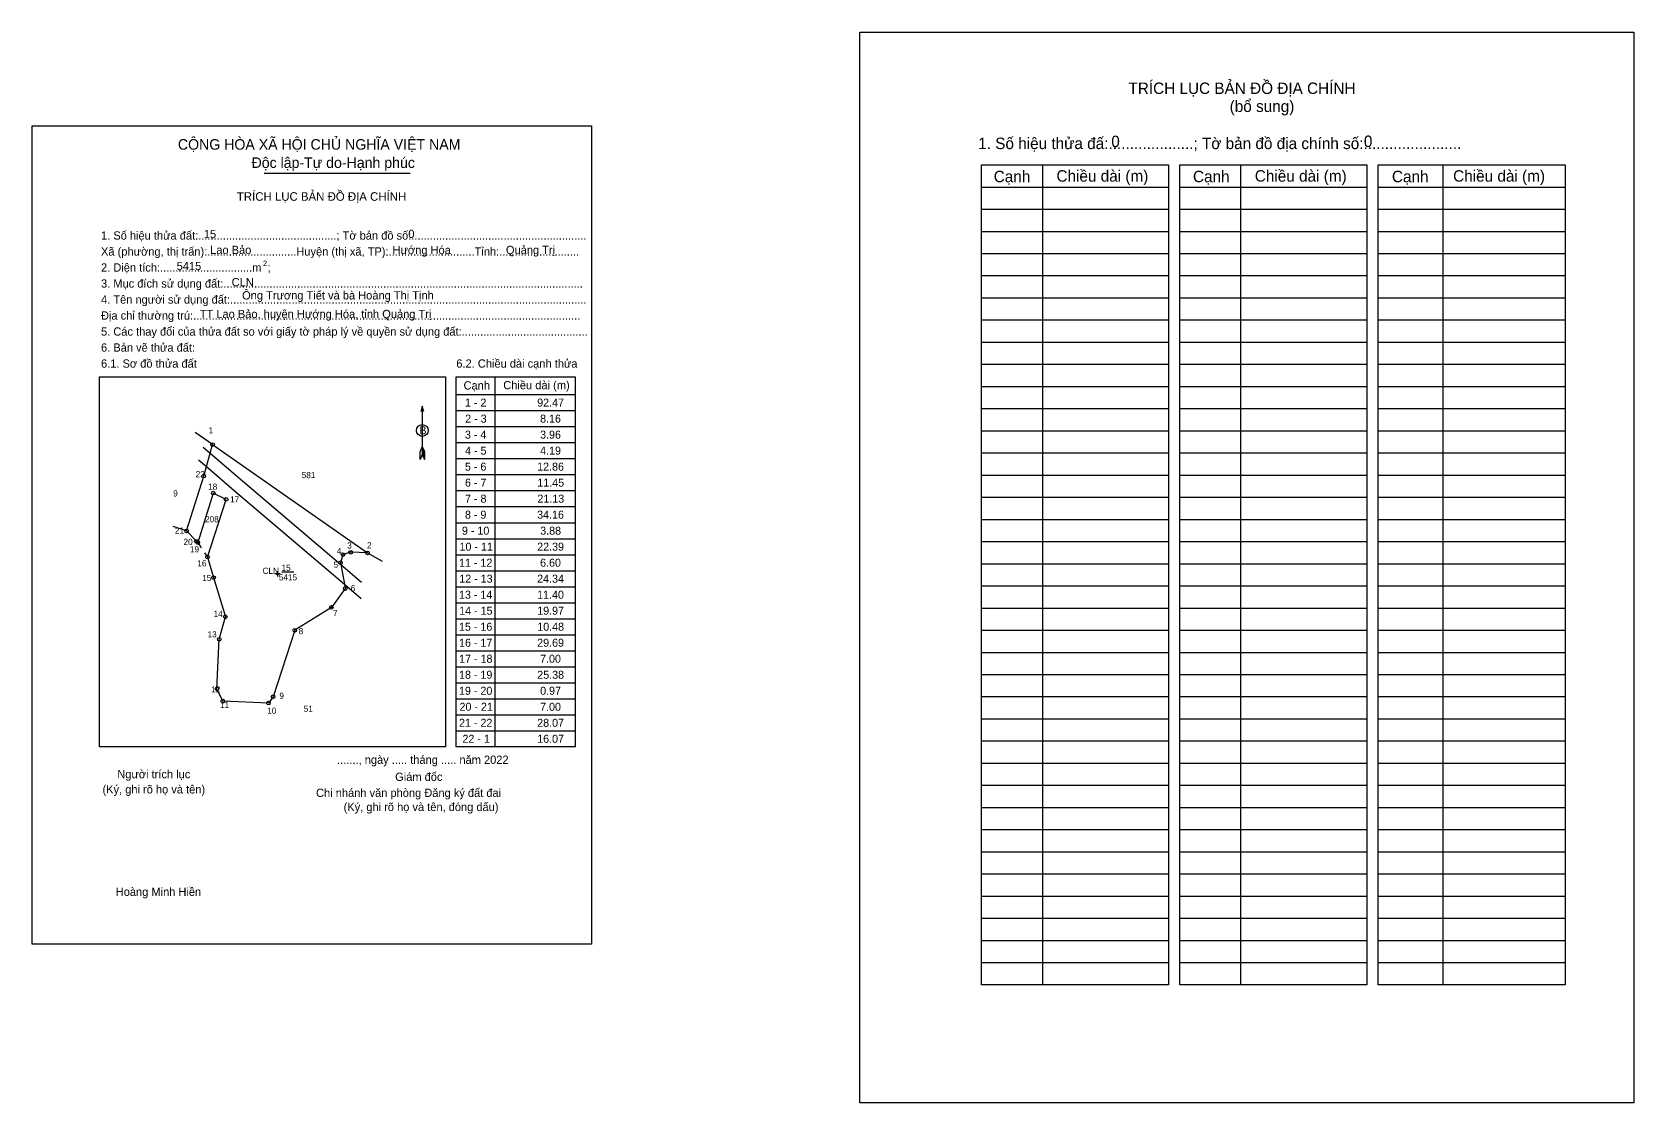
# Model space of a CAD drawing. Extents: x 538142 to 539891, y 1837127 to 1837651.
# Drawn here: x 538142 to 538926, y 1837127 to 1837651 of the extents above; entities that cross this region are included whole.
import ezdxf

# ---------------------------------------------------------------- set-up
doc = ezdxf.new("R2010")
doc.units = 0
for name, color, linetype in [('Level 1', 7, 'Continuous'), ('Level 10', 7, 'Continuous'), ('Level 11', 7, 'Continuous'), ('Level 13', 7, 'Continuous'), ('Level 15', 7, 'Continuous'), ('Level 2', 7, 'Continuous'), ('Level 40', 7, 'Continuous'), ('Level 51', 7, 'Continuous'), ('Level 52', 7, 'Continuous'), ('Level 6', 7, 'Continuous'), ('Level 9', 7, 'Continuous')]:
    doc.layers.add(name, color=color, linetype=linetype)

msp = doc.modelspace()

# ---------------------------------------------------------------- linework, layer by layer
at = {"layer": 'Level 1'}
for p, q in [((538547.33, 1837650.97), (538547.33, 1837650.97)), ((538142.44, 1837605.17), (538142.44, 1837605.17)), ((538636.63, 1837586), (538636.63, 1837185.04)), ((538733.64, 1837586), (538733.64, 1837185.04)), ((538832.47, 1837586), (538832.47, 1837185.04)), ((538606.83, 1837575.16), (538698.4, 1837575.16)), ((538703.84, 1837575.16), (538795.41, 1837575.16)), ((538800.86, 1837575.16), (538892.43, 1837575.16)), ((538606.83, 1837564.33), (538698.4, 1837564.33)), ((538703.84, 1837564.33), (538795.41, 1837564.33)), ((538800.86, 1837564.33), (538892.43, 1837564.33)), ((538606.83, 1837553.49), (538698.4, 1837553.49)), ((538703.84, 1837553.49), (538795.41, 1837553.49)), ((538800.86, 1837553.49), (538892.43, 1837553.49)), ((538606.83, 1837542.65), (538698.4, 1837542.65)), ((538703.84, 1837542.65), (538795.41, 1837542.65)), ((538800.86, 1837542.65), (538892.43, 1837542.65)), ((538606.83, 1837531.82), (538698.4, 1837531.82)), ((538703.84, 1837531.82), (538795.41, 1837531.82)), ((538800.86, 1837531.82), (538892.43, 1837531.82)), ((538606.83, 1837520.98), (538698.4, 1837520.98)), ((538703.84, 1837520.98), (538795.41, 1837520.98)), ((538800.86, 1837520.98), (538892.43, 1837520.98)), ((538606.83, 1837510.14), (538698.4, 1837510.14)), ((538703.84, 1837510.14), (538795.41, 1837510.14)), ((538800.86, 1837510.14), (538892.43, 1837510.14)), ((538606.83, 1837499.31), (538698.4, 1837499.31)), ((538703.84, 1837499.31), (538795.41, 1837499.31)), ((538800.86, 1837499.31), (538892.43, 1837499.31)), ((538606.83, 1837488.47), (538698.4, 1837488.47)), ((538703.84, 1837488.47), (538795.41, 1837488.47)), ((538800.86, 1837488.47), (538892.43, 1837488.47)), ((538175.38, 1837482.39), (538175.38, 1837482.39)), ((538368.77, 1837482.39), (538368.77, 1837301.39)), ((538349.98, 1837473.64), (538408.05, 1837473.64)), ((538606.83, 1837477.63), (538698.4, 1837477.63)), ((538703.84, 1837477.63), (538795.41, 1837477.63)), ((538800.86, 1837477.63), (538892.43, 1837477.63)), ((538333.35, 1837467.96), (538333.35, 1837444.27)), ((538349.98, 1837465.81), (538408.05, 1837465.81)), ((538606.83, 1837466.8), (538698.4, 1837466.8)), ((538703.84, 1837466.8), (538795.41, 1837466.8)), ((538800.86, 1837466.8), (538892.43, 1837466.8)), ((538349.98, 1837457.98), (538408.05, 1837457.98)), ((538606.83, 1837455.96), (538698.4, 1837455.96)), ((538703.84, 1837455.96), (538795.41, 1837455.96)), ((538800.86, 1837455.96), (538892.43, 1837455.96)), ((538333.35, 1837448.19), (538332.36, 1837445.77)), ((538333.35, 1837448.19), (538334.36, 1837445.77)), ((538333.35, 1837447.85), (538334.36, 1837445.42)), ((538333.35, 1837447.51), (538334.36, 1837445.08)), ((538333.35, 1837447.17), (538334.37, 1837444.73)), ((538333.35, 1837446.82), (538334.37, 1837444.38)), ((538349.98, 1837450.15), (538408.05, 1837450.15)), ((538332.31, 1837441.86), (538332.36, 1837445.77)), ((538333.35, 1837444.27), (538332.31, 1837441.86)), ((538333.35, 1837446.48), (538334.37, 1837444.02)), ((538333.35, 1837446.14), (538334.37, 1837443.67)), ((538333.35, 1837445.8), (538334.38, 1837443.32)), ((538333.35, 1837445.46), (538334.38, 1837442.97)), ((538333.35, 1837445.12), (538334.38, 1837442.61)), ((538333.35, 1837444.78), (538334.4, 1837442.27)), ((538333.35, 1837444.27), (538334.4, 1837441.86)), ((538334.4, 1837441.86), (538334.36, 1837445.77)), ((538349.98, 1837442.32), (538408.05, 1837442.32)), ((538606.83, 1837445.12), (538698.4, 1837445.12)), ((538703.84, 1837445.12), (538795.41, 1837445.12)), ((538800.86, 1837445.12), (538892.43, 1837445.12)), ((538349.98, 1837434.5), (538408.05, 1837434.5)), ((538606.83, 1837434.29), (538698.4, 1837434.29)), ((538703.84, 1837434.29), (538795.41, 1837434.29)), ((538800.86, 1837434.29), (538892.43, 1837434.29)), ((538349.98, 1837426.67), (538408.05, 1837426.67)), ((538606.83, 1837423.45), (538698.4, 1837423.45)), ((538703.84, 1837423.45), (538795.41, 1837423.45)), ((538800.86, 1837423.45), (538892.43, 1837423.45)), ((538349.98, 1837418.84), (538408.05, 1837418.84)), ((538349.98, 1837411.01), (538408.05, 1837411.01)), ((538606.83, 1837412.61), (538698.4, 1837412.61)), ((538703.84, 1837412.61), (538795.41, 1837412.61)), ((538800.86, 1837412.61), (538892.43, 1837412.61)), ((538349.98, 1837403.18), (538408.05, 1837403.18)), ((538606.83, 1837401.77), (538698.4, 1837401.77)), ((538703.84, 1837401.77), (538795.41, 1837401.77)), ((538800.86, 1837401.77), (538892.43, 1837401.77)), ((538349.98, 1837395.35), (538408.05, 1837395.35)), ((538349.98, 1837387.52), (538408.05, 1837387.52)), ((538606.83, 1837390.94), (538698.4, 1837390.94)), ((538703.84, 1837390.94), (538795.41, 1837390.94)), ((538800.86, 1837390.94), (538892.43, 1837390.94)), ((538349.98, 1837379.69), (538408.05, 1837379.69)), ((538606.83, 1837380.1), (538698.4, 1837380.1)), ((538703.84, 1837380.1), (538795.41, 1837380.1)), ((538800.86, 1837380.1), (538892.43, 1837380.1)), ((538349.98, 1837371.86), (538408.05, 1837371.86)), ((538606.83, 1837369.26), (538698.4, 1837369.26)), ((538703.84, 1837369.26), (538795.41, 1837369.26)), ((538800.86, 1837369.26), (538892.43, 1837369.26)), ((538349.98, 1837364.03), (538408.05, 1837364.03)), ((538349.98, 1837356.2), (538408.05, 1837356.2)), ((538606.83, 1837358.43), (538698.4, 1837358.43)), ((538703.84, 1837358.43), (538795.41, 1837358.43)), ((538800.86, 1837358.43), (538892.43, 1837358.43)), ((538349.98, 1837348.37), (538408.05, 1837348.37)), ((538606.83, 1837347.59), (538698.4, 1837347.59)), ((538703.84, 1837347.59), (538795.41, 1837347.59)), ((538800.86, 1837347.59), (538892.43, 1837347.59)), ((538349.98, 1837340.54), (538408.05, 1837340.54)), ((538349.98, 1837332.71), (538408.05, 1837332.71)), ((538606.83, 1837336.75), (538698.4, 1837336.75)), ((538703.84, 1837336.75), (538795.41, 1837336.75)), ((538800.86, 1837336.75), (538892.43, 1837336.75)), ((538349.98, 1837324.88), (538408.05, 1837324.88)), ((538606.83, 1837325.92), (538698.4, 1837325.92)), ((538703.84, 1837325.92), (538795.41, 1837325.92)), ((538800.86, 1837325.92), (538892.43, 1837325.92)), ((538349.98, 1837317.05), (538408.05, 1837317.05)), ((538606.83, 1837315.08), (538698.4, 1837315.08)), ((538703.84, 1837315.08), (538795.41, 1837315.08)), ((538800.86, 1837315.08), (538892.43, 1837315.08)), ((538349.98, 1837309.22), (538408.05, 1837309.22)), ((538344.76, 1837301.39), (538344.76, 1837301.39)), ((538606.83, 1837304.24), (538698.4, 1837304.24)), ((538703.84, 1837304.24), (538795.41, 1837304.24)), ((538800.86, 1837304.24), (538892.43, 1837304.24)), ((538606.83, 1837293.41), (538698.4, 1837293.41)), ((538703.84, 1837293.41), (538795.41, 1837293.41)), ((538800.86, 1837293.41), (538892.43, 1837293.41)), ((538606.83, 1837282.57), (538698.4, 1837282.57)), ((538703.84, 1837282.57), (538795.41, 1837282.57)), ((538800.86, 1837282.57), (538892.43, 1837282.57)), ((538606.83, 1837271.73), (538698.4, 1837271.73)), ((538703.84, 1837271.73), (538795.41, 1837271.73)), ((538800.86, 1837271.73), (538892.43, 1837271.73)), ((538606.83, 1837260.9), (538698.4, 1837260.9)), ((538703.84, 1837260.9), (538795.41, 1837260.9)), ((538800.86, 1837260.9), (538892.43, 1837260.9)), ((538606.83, 1837250.06), (538698.4, 1837250.06)), ((538703.84, 1837250.06), (538795.41, 1837250.06)), ((538800.86, 1837250.06), (538892.43, 1837250.06)), ((538606.83, 1837239.22), (538698.4, 1837239.22)), ((538703.84, 1837239.22), (538795.41, 1837239.22)), ((538800.86, 1837239.22), (538892.43, 1837239.22)), ((538606.83, 1837228.38), (538698.4, 1837228.38)), ((538703.84, 1837228.38), (538795.41, 1837228.38)), ((538800.86, 1837228.38), (538892.43, 1837228.38)), ((538606.83, 1837217.55), (538698.4, 1837217.55)), ((538703.84, 1837217.55), (538795.41, 1837217.55)), ((538800.86, 1837217.55), (538892.43, 1837217.55)), ((538416.05, 1837204.91), (538416.05, 1837204.91)), ((538606.83, 1837206.71), (538698.4, 1837206.71)), ((538703.84, 1837206.71), (538795.41, 1837206.71)), ((538800.86, 1837206.71), (538892.43, 1837206.71)), ((538606.83, 1837195.87), (538698.4, 1837195.87)), ((538703.84, 1837195.87), (538795.41, 1837195.87)), ((538800.86, 1837195.87), (538892.43, 1837195.87)), ((538926.02, 1837127.19), (538926.02, 1837127.19))]:
    msp.add_line(p, q, dxfattribs=at)
for points in [[(538606.83, 1837586), (538698.4, 1837586), (538698.4, 1837185.04), (538606.83, 1837185.04)], [(538703.84, 1837586), (538795.41, 1837586), (538795.41, 1837185.04), (538703.84, 1837185.04)], [(538800.86, 1837586), (538892.43, 1837586), (538892.43, 1837185.04), (538800.86, 1837185.04)], [(538175.38, 1837482.39), (538344.76, 1837482.39), (538344.76, 1837301.39), (538175.38, 1837301.39)], [(538349.98, 1837482.39), (538408.05, 1837482.39), (538408.05, 1837301.39), (538349.98, 1837301.39)]]:
    msp.add_lwpolyline(points, close=True, dxfattribs=at)
msp.add_lwpolyline([(538334.03, 1837465.44), (538333.35, 1837467.96), (538332.67, 1837465.44)], dxfattribs=at)
msp.add_circle((538333.35, 1837456.11), 2.89, dxfattribs=at)
at = {"layer": 'Level 10'}
for p, q in [((538229.58, 1837444.99), (538230.75, 1837449.2)), ((538230.75, 1837449.2), (538306.5, 1837396.2)), ((538227.75, 1837438.41), (538229.58, 1837444.99)), ((538218, 1837407), (538226.46, 1837433.77)), ((538226.46, 1837433.77), (538227.75, 1837438.41)), ((538231.09, 1837425.45), (538223.5, 1837401.23)), ((538237.38, 1837422.38), (538231.09, 1837425.45)), ((538228.2, 1837394.15), (538237.38, 1837422.38)), ((538222.83, 1837401.93), (538218, 1837407)), ((538223.5, 1837401.23), (538222.83, 1837401.93)), ((538228.2, 1837394.15), (538231.23, 1837384.12)), ((538294.54, 1837395.42), (538293.29, 1837391.42)), ((538298.35, 1837396.51), (538294.54, 1837395.42)), ((538306.5, 1837396.2), (538298.35, 1837396.51)), ((538231.23, 1837384.12), (538237, 1837365)), ((538293.29, 1837391.42), (538293.45, 1837390.58)), ((538293.45, 1837390.58), (538295.26, 1837380.89)), ((538295.66, 1837378.78), (538288.85, 1837369.57)), ((538295.26, 1837380.89), (538295.66, 1837378.78)), ((538288.85, 1837369.57), (538270.93, 1837358.38)), ((538234, 1837354), (538237, 1837365)), ((538232.9, 1837329.68), (538234, 1837354)), ((538270.93, 1837358.38), (538260.37, 1837325.89)), ((538235.7, 1837323.7), (538232.9, 1837329.68)), ((538258.07, 1837322.77), (538235.7, 1837323.7)), ((538260.37, 1837325.89), (538258.07, 1837322.77))]:
    msp.add_line(p, q, dxfattribs=at)
at = {"layer": 'Level 11'}
for centre in [(538230.75, 1837449.2), (538226.46, 1837433.77), (538231.09, 1837425.45), (538237.38, 1837422.38), (538218, 1837407), (538222.83, 1837401.93), (538223.5, 1837401.23), (538228.2, 1837394.15), (538293.29, 1837391.42), (538294.54, 1837395.42), (538298.35, 1837396.51), (538306.5, 1837396.2), (538306.5, 1837396.2), (538231.23, 1837384.12), (538295.66, 1837378.78), (538288.85, 1837369.57), (538237, 1837365), (538234, 1837354), (538270.93, 1837358.38), (538232.9, 1837329.68), (538235.7, 1837323.7), (538258.07, 1837322.77), (538260.37, 1837325.89)]:
    msp.add_circle(centre, 0.903, dxfattribs=at)
at = {"layer": 'Level 13'}
for p, q in [((538255.97, 1837582.03), (538327.39, 1837582.03)), ((538230.75, 1837449.2), (538222.24, 1837455.14)), ((538218, 1837407), (538211.39, 1837409.21)), ((538306.5, 1837396.2), (538313.74, 1837392.22))]:
    msp.add_line(p, q, dxfattribs=at)
at = {"layer": 'Level 15'}
for p, q in [((538223.5, 1837401.23), (538225.21, 1837398.66)), ((538226.83, 1837396.21), (538228.2, 1837394.15))]:
    msp.add_line(p, q, dxfattribs=at)
at = {"layer": 'Level 2'}
for points in [[(538547.33, 1837650.97), (538926.02, 1837650.97), (538926.02, 1837127.19), (538547.33, 1837127.19)], [(538142.44, 1837605.18), (538416.04, 1837605.18), (538416.04, 1837204.91), (538142.44, 1837204.91)]]:
    msp.add_lwpolyline(points, close=True, dxfattribs=at)
at = {"layer": 'Level 40'}
for p, q in [((538261.86, 1837385.98), (538261.24, 1837385.98)), ((538262.49, 1837386.6), (538261.86, 1837385.98)), ((538261.86, 1837385.98), (538262.49, 1837385.35)), ((538262.49, 1837387.23), (538262.49, 1837386.6)), ((538263.11, 1837385.98), (538262.49, 1837386.6)), ((538262.49, 1837385.35), (538263.11, 1837385.98)), ((538262.49, 1837385.35), (538262.49, 1837384.73)), ((538263.74, 1837385.98), (538263.11, 1837385.98))]:
    msp.add_line(p, q, dxfattribs=at)
msp.add_circle((538262.49, 1837385.98), 0.15, dxfattribs=at)
at = {"layer": 'Level 51'}
for p, q in [((538226.13, 1837447.94), (538229.58, 1837444.99)), ((538223.78, 1837441.79), (538227.75, 1837438.41)), ((538229.58, 1837444.99), (538245.37, 1837431.53)), ((538227.75, 1837438.41), (538241.35, 1837426.81)), ((538245.37, 1837431.53), (538293.45, 1837390.58)), ((538241.35, 1837426.81), (538295.26, 1837380.89)), ((538293.45, 1837390.58), (538303.66, 1837381.89)), ((538295.26, 1837380.89), (538303.42, 1837373.95))]:
    msp.add_line(p, q, dxfattribs=at)
at = {"layer": 'Level 9'}
msp.add_line((538264.59, 1837386.92), (538270.5, 1837386.92), dxfattribs=at)

# ---------------------------------------------------------------- texts
at = {"layer": 'Level 1'}
for s, height, p in [('TRÍCH LỤC BẢN ĐỒ ĐỊA CHÍNH', 5.599, (538678.76, 1837620.68)), ('(bổ sung)', 5.599, (538728.27, 1837611.89)), ('1. Số hiệu thửa đấ:....................; Tờ bản đồ địa chính số:.......................', 5.599, (538605.26, 1837593.72)), ('Cạnh', 5.599, (538612.84, 1837577.52)), ('Chiều dài (m)', 5.599, (538643.53, 1837577.79)), ('Cạnh', 5.599, (538710.32, 1837577.52)), ('Chiều dài (m)', 5.599, (538740.56, 1837577.79)), ('Cạnh', 5.599, (538807.64, 1837577.52)), ('Chiều dài (m)', 5.599, (538837.58, 1837577.79)), ('TRÍCH LỤC BẢN ĐỒ ĐỊA CHÍNH', 4.176, (538242.63, 1837568.45)), ('1. Số hiệu thửa đất:.............................................; Tờ bản đồ số:.........................................................', 4.04531, (538176.18, 1837549.45)), ('Xã (phường, thị trấn):.............................Huyện (thị xã, TP):............................Tỉnh:..........................', 4.04531, (538176.18, 1837541.62)), ('2. Diện tích:..............................m  ;', 4.0453, (538176.18, 1837533.79)), ('2', 2.61, (538255.39, 1837536.53)), ('3. Mục đích sử dụng đất:.....................................................................................................................', 4.04531, (538176.18, 1837525.96)), ('4. Tên người sử dụng đất:....................................................................................................................', 4.04531, (538176.18, 1837518.13)), ('Địa chỉ thường trú:..............................................................................................................................', 4.04531, (538176.18, 1837510.31)), ('5. Các thay đổi của thửa đất so với giấy tờ pháp lý về quyền sử dụng đất:.........................................', 4.04531, (538176.18, 1837502.48)), ('6. Bản vẽ thửa đất:', 4.0453, (538176.18, 1837494.65)), ('6.1. Sơ đồ thửa đất', 4.0453, (538176.18, 1837486.82)), ('6.2. Chiều dài cạnh thửa', 4.0453, (538349.98, 1837486.83)), ('Cạnh', 4.045, (538353.51, 1837476.13)), ('Chiều dài (m)', 4.0453, (538372.95, 1837476.26)), ('B', 3.91, (538331.91, 1837454.21)), ('Người trích lục', 4.0453, (538184.15, 1837286)), ('......., ngày ..... tháng ..... năm 2022', 4.0453, (538291.65, 1837293.05)), ('(Ký, ghi rõ họ và tên)', 4.0453, (538176.9, 1837278.56)), ('Giám đốc', 4.045, (538320.06, 1837284.69)), ('Chi nhánh văn phòng Đăng ký đất đai', 4.0453, (538281.37, 1837276.86)), ('(Ký, ghi rõ họ và tên, đóng dấu)', 4.0453, (538294.84, 1837269.95)), ('Hoàng Minh Hiền', 4.0453, (538183.38, 1837228.47))]:
    msp.add_text(s, height=height, dxfattribs=at).set_placement(p)
at = {"layer": 'Level 13'}
for s, height, p in [('CỘNG HÒA XÃ HỘI CHỦ NGHĨA VIỆT NAM', 5.1676, (538213.78, 1837593.44)), ('Độc lập-Tự do-Hạnh phúc', 5.1676, (538249.81, 1837584.51)), ('581', 3, (538274.34, 1837432.79)), ('9', 3, (538211.47, 1837423.81)), ('208', 3, (538227.05, 1837411.17)), ('CLN', 3, (538255.18, 1837385.98)), ('5415', 3, (538263.16, 1837382.77)), ('15', 3, (538264.47, 1837387.42)), ('51', 3, (538275.33, 1837318.53))]:
    msp.add_text(s, height=height, dxfattribs=at).set_placement(p)
at = {"layer": 'Level 52'}
for s, p in [('1 - 2', (538354.2, 1837467.77)), ('92.47', (538389.54, 1837467.77)), ('2 - 3', (538354.32, 1837459.94)), ('8.16', (538390.96, 1837459.94)), ('3 - 4', (538354.18, 1837452.11)), ('3.96', (538390.96, 1837452.11)), ('4 - 5', (538354.27, 1837444.28)), ('4.19', (538390.98, 1837444.28)), ('5 - 6', (538354.19, 1837436.45)), ('12.86', (538389.52, 1837436.45)), ('6 - 7', (538354.21, 1837428.62)), ('11.45', (538389.6, 1837428.62)), ('7 - 8', (538354.24, 1837420.79)), ('21.13', (538389.65, 1837420.79)), ('8 - 9', (538354.2, 1837412.96)), ('34.16', (538389.52, 1837412.96)), ('9 - 10', (538352.73, 1837405.13)), ('3.88', (538391.02, 1837405.13)), ('10 - 11', (538351.54, 1837397.3)), ('22.39', (538389.53, 1837397.3)), ('11 - 12', (538351.3, 1837389.47)), ('6.60', (538390.96, 1837389.47)), ('12 - 13', (538351.42, 1837381.65)), ('24.34', (538389.51, 1837381.65)), ('13 - 14', (538351.28, 1837373.82)), ('11.40', (538389.51, 1837373.82)), ('14 - 15', (538351.37, 1837365.99)), ('19.97', (538389.54, 1837365.99)), ('15 - 16', (538351.29, 1837358.16)), ('10.48', (538389.57, 1837358.16)), ('16 - 17', (538351.31, 1837350.33)), ('29.69', (538389.53, 1837350.33)), ('17 - 18', (538351.35, 1837342.5)), ('7.00', (538390.96, 1837342.5)), ('18 - 19', (538351.31, 1837334.67)), ('25.38', (538389.57, 1837334.67)), ('19 - 20', (538351.29, 1837326.84)), ('0.97', (538390.98, 1837326.84)), ('20 - 21', (538351.54, 1837319.01)), ('7.00', (538390.96, 1837319.01)), ('21 - 22', (538351.3, 1837311.18)), ('28.07', (538389.54, 1837311.18)), ('22 - 1', (538352.98, 1837303.35)), ('16.07', (538389.54, 1837303.35))]:
    msp.add_text(s, height=3.915, dxfattribs=at).set_placement(p)
at = {"layer": 'Level 6'}
for s, height, p in [('0', 5.6, (538670.35, 1837594.69)), ('0', 5.6, (538793.91, 1837594.73)), ('15', 4.045, (538226.47, 1837550.17)), ('0', 4.05, (538326.48, 1837550.22)), ('Lao Bảo', 4.045, (538229.56, 1837542.39)), ('Hướng Hóa', 4.045, (538318.78, 1837542.34)), ('Quảng Trị', 4.045, (538374.24, 1837542.37)), ('5415', 4.045, (538213.17, 1837534.51)), ('CLN', 4.045, (538240.07, 1837526.64)), ('Ông Trương Tiết và bà Hoàng Thị Tịnh', 4.0453, (538245.2, 1837520.17)), ('TT Lao Bảo, huyện Hướng Hóa, tỉnh Quảng Trị', 4.0453, (538224.47, 1837511.05))]:
    msp.add_text(s, height=height, dxfattribs=at).set_placement(p)
at = {"layer": 'Level 9'}
for s, p in [('1', (538228.8, 1837454.64)), ('22', (538222.47, 1837433.23)), ('18', (538228.56, 1837427.1)), ('17', (538239.3, 1837420.92)), ('21', (538212.37, 1837405.7)), ('20', (538216.54, 1837400.11)), ('3', (538296.59, 1837398.36)), ('2', (538306.29, 1837398.45)), ('19', (538219.66, 1837396.47)), ('16', (538223.31, 1837389.6)), ('5', (538289.9, 1837388.96)), ('4', (538291.52, 1837395.66)), ('15', (538225.7, 1837382.45)), ('6', (538298.32, 1837377.49)), ('7', (538289.65, 1837365.33)), ('14', (538231.22, 1837364.92)), ('13', (538228.29, 1837354.9)), ('8', (538272.85, 1837356.48)), ('12', (538230.05, 1837327.95)), ('11', (538234.43, 1837320.42)), ('9', (538263.43, 1837324.85)), ('10', (538257.5, 1837317.56))]:
    msp.add_text(s, height=3, dxfattribs=at).set_placement(p)

doc.saveas('drawing.dxf')
